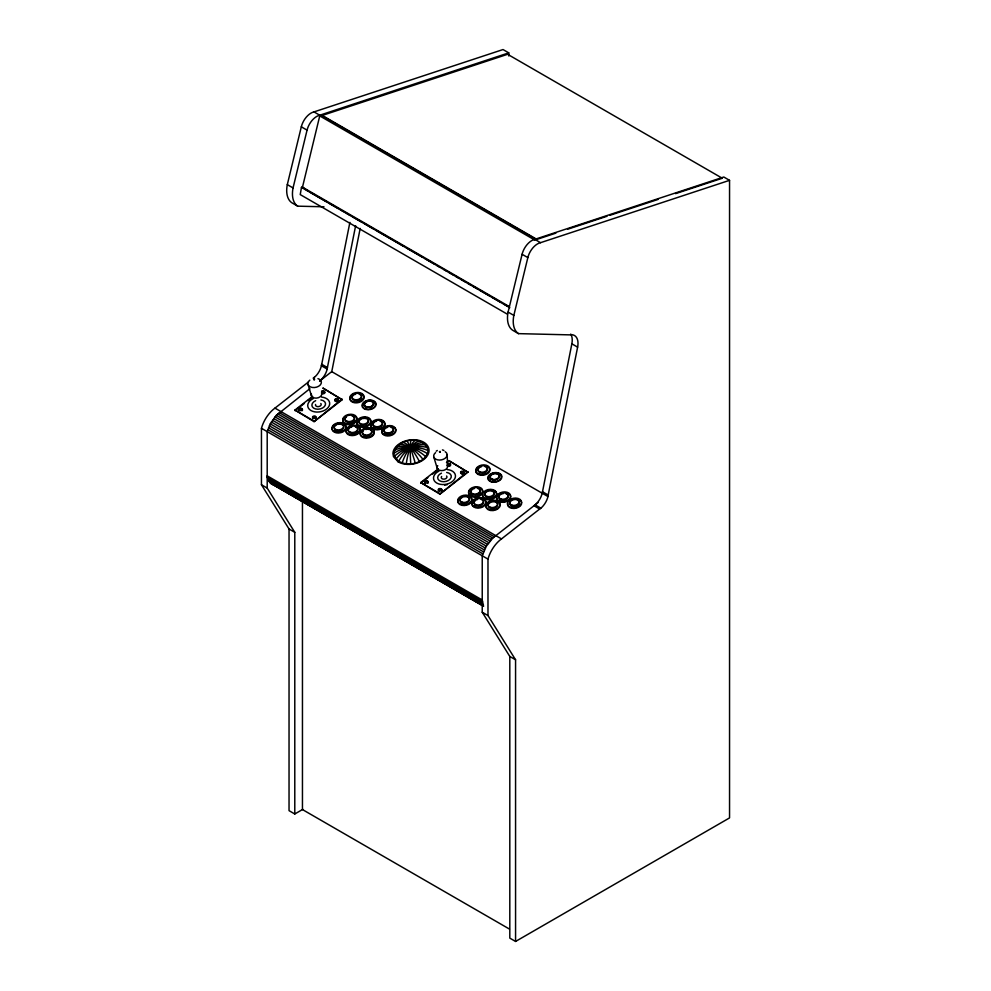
<?xml version="1.0" encoding="UTF-8"?>
<svg xmlns="http://www.w3.org/2000/svg" width="991" height="991" viewBox="0 0 991 991"><rect width="100%" height="100%" fill="white"/><g stroke="black" fill="none" stroke-linecap="round" stroke-linejoin="round"><path stroke-width="1.49" d="M509.386 306.628L302.366 187.113L301.475 187.398L300.236 194.595L507.243 314.122M302.366 187.113L307.606 190.792M355.633 225.713L326.881 370.213A13.775 7.953 -60 0 1 320.973 379.925L319.969 380.817M515.568 941.45L729.549 817.909L729.549 180.337L723.802 177.017L534.781 239.364A14.394 8.312 -60 0 0 522.096 254.278L508.086 312.091A27.463 15.856 -60 0 0 512.743 330.3L518.491 333.633L569.503 334.859A17.256 9.96 -60 0 1 577.617 347.135L547.664 497.68A13.775 7.953 -60 0 1 541.755 507.392L501.496 538.906A23.66 13.663 -60 0 0 487.981 559.097L487.981 615.547L515.568 659.783L515.568 941.45L509.808 938.13L509.808 656.463L482.233 612.227L482.233 555.765L486.358 546.177L492.8 538.039L538.249 502.412M349.885 222.38L321.431 365.753L327.179 369.073M331.613 372.381L360.191 228.413M542.213 493.221L571.857 343.815A17.256 9.96 -60 0 0 570.729 334.128M393.761 453.469C396.041 438.27 424.99 434.467 428.199 450.657C425.919 465.857 396.982 469.66 393.761 453.469A27.723 20.464 1.2 0 1 428.199 450.657M323.995 206.797L297.709 206.165L291.961 202.845A27.463 15.856 -60 0 1 287.303 184.623L301.314 126.811A14.394 8.312 -60 0 1 313.998 111.896L503.019 49.55L508.767 52.87L508.767 55.967M297.709 206.165A27.463 15.856 -60 0 1 293.051 187.943L307.061 130.131A14.394 8.312 -60 0 1 319.746 115.216L508.767 52.87M302.317 187.832L319.746 115.91L321.58 115.538L536.602 239.686M518.491 333.633A27.463 15.856 -60 0 1 513.834 315.411L527.844 257.598A14.394 8.312 -60 0 1 540.529 242.684L729.549 180.337M267.198 431.63L270.283 423.888L276.353 415.328L309.873 388.695M289.038 528.996L289.038 810.663L294.785 813.983L294.785 532.316L289.038 528.996L261.451 484.76L261.451 428.31A23.66 13.663 -60 0 1 274.965 408.119L308.424 382.018M314.37 377.373L313.206 378.277L315.225 376.605A13.775 7.953 -60 0 0 321.134 366.893L321.728 364.267L327.476 367.587M319.585 381.114L331.725 371.637L547.961 496.541M342.168 399.732L323.041 388.125L342.168 399.732L314.073 421.646L294.946 410.039L312.512 396.338M295.058 410.67L304.423 403.362M307.928 400.624L312.611 396.97M314.073 421.646L342.056 399.1M446.47 462.438L448.812 460.617L467.938 472.224L439.855 494.137L420.729 482.53L438.282 468.83M420.828 483.162L427.852 477.687M432.534 474.032L438.381 469.461M439.855 494.137L467.839 471.592M313.664 378.996C313.825 381.56 314.89 377.199 314.42 379.813M436.189 451.19L437.304 450.484M439.434 451.487C439.583 454.064 440.71 449.654 440.202 452.305M294.785 813.983L302.812 809.35M555.901 233.12L536.924 239.388L322.236 115.439L507.615 54.294L722.303 178.244L675.589 193.641M567.57 229.268L606.987 216.273M609.899 215.307L658.074 199.426M267.855 478.864L482.89 603.011L482.233 599.989L267.198 475.841C267.471 480.722 271.261 485.751 276.539 485.379M442.432 449.902L443.906 450.447M313.998 111.896L319.746 115.216M534.781 239.364L540.529 242.684M319.746 115.91L534.781 240.045M301.314 126.811L307.061 130.131M522.096 254.278L527.844 257.598M310.282 192.341L326.312 201.594M328.975 203.13L338.327 208.531M341.003 210.067L343.666 211.616M346.342 213.152L350.343 215.468M353.019 217.017L362.372 222.405M365.035 223.954L374.387 229.342M377.063 230.891L403.771 246.313M406.446 247.849L422.463 257.103M425.139 258.651L434.492 264.052M437.155 265.588L439.831 267.136M443.832 269.441L446.507 270.989M449.183 272.525L453.184 274.841M455.86 276.39L458.523 277.926M461.199 279.474L465.2 281.778M467.876 283.327L470.552 284.863M473.215 286.411L477.228 288.715M479.892 290.264L489.244 295.665M491.92 297.201L499.935 301.834M503.936 304.138L507.937 306.454M301.475 187.398L509.82 307.681M571.857 343.815L577.617 347.135M287.303 184.623L293.051 187.943M508.086 312.091L513.834 315.411M548.258 495.054L542.498 491.734L541.904 494.36A13.775 7.953 -60 0 1 535.995 504.072L533.976 505.744L539.723 509.064M535.14 504.84L540.888 508.16M467.938 472.224L448.812 460.617M294.946 410.039L313.974 421.026M420.729 482.53L439.744 493.518M274.965 408.119L501.496 538.906M279.227 412.603L494.261 536.75M277.777 413.904L492.8 538.039M276.353 415.328L491.387 539.463M274.99 416.864L490.025 540.999M273.689 418.499L488.724 542.647M272.475 420.234L487.498 544.369M271.336 422.03L486.358 546.177M270.283 423.888L485.305 548.035M269.341 425.796L484.364 549.943M268.511 427.74L483.534 551.876M267.793 429.685L482.815 553.833M261.451 428.31L487.981 559.097M267.459 477.414L482.493 601.549M268.388 480.201L483.41 604.337M269.032 481.391L482.728 604.77M275.213 485.317L279.214 487.634M281.89 489.17L285.891 491.486M293.906 496.107L297.919 498.423M300.583 499.972L303.258 501.508M305.922 503.056L309.935 505.36M312.599 506.909L315.274 508.445M319.288 510.761L321.951 512.31M324.627 513.846L327.29 515.394M331.304 517.698L333.979 519.247M336.643 520.783L339.318 522.331M343.32 524.648L345.995 526.184M355.348 531.585L358.011 533.121M367.364 538.522L375.378 543.142M378.042 544.691L382.055 547.007M390.07 551.628L394.071 553.944M396.747 555.48L399.41 557.029M402.086 558.565L406.099 560.881M408.763 562.43L411.438 563.966M415.44 566.282L418.115 567.818M420.791 569.367L423.454 570.903M427.468 573.219L430.131 574.768M432.807 576.304L435.47 577.852M439.484 580.156L442.159 581.705M451.5 587.093L454.175 588.642M463.528 594.043L471.53 598.663M474.206 600.212L478.219 602.516M269.8 482.456L483.497 605.823M273.95 485.082L483.633 606.145M270.692 483.36L483.038 605.959M261.451 484.76L267.198 488.08L294.785 532.316M482.233 612.227L487.981 615.547M509.808 656.463L515.568 659.783M509.461 929.075L302.453 809.56L302.453 500.467M433.885 457.247L437.254 468.433M308.114 384.756L311.484 395.942M463.342 471.53L463.441 472.162A1.524 1.016 -9.5 0 1 463.838 473.76A1.524 1.016 -9.5 0 1 461.422 473.735L461.31 473.116A1.486 0.991 -9.5 0 1 461.038 471.58A1.486 0.991 -9.5 0 1 463.342 471.53A1.524 1.016 -9.5 0 1 463.726 473.141A1.524 1.016 -9.5 0 1 461.31 473.116M447.337 463.689A1.486 0.991 -9.5 0 1 449.641 463.639L449.741 464.271A1.524 1.016 -9.5 0 1 450.558 465.275M447.275 465.064A1.486 0.991 -9.5 0 0 447.61 465.225L447.721 465.857A1.524 1.016 -9.5 0 0 450.41 465.584M441.144 489.517A1.486 0.991 -9.5 0 0 438.84 489.566A1.486 0.991 -9.5 0 0 439.112 491.102L439.013 490.471A1.486 0.991 -9.5 0 1 438.74 488.935A1.486 0.991 -9.5 0 1 441.032 488.897L441.144 489.517A1.524 1.016 -9.5 0 1 441.528 491.127M425.399 483.212L425.3 482.592A1.486 0.991 -9.5 0 1 425.028 481.056A1.486 0.991 -9.5 0 1 427.319 481.007L427.431 481.638A1.524 1.016 -9.5 0 1 427.827 483.236M338.476 400.661A1.524 1.016 -9.5 0 1 335.639 401.244L335.54 400.612A1.486 0.991 -9.5 0 1 335.255 399.088A1.486 0.991 -9.5 0 1 337.559 399.039L337.671 399.658A1.524 1.016 -9.5 0 1 338.476 400.339M321.555 391.197A1.486 0.991 -9.5 0 1 323.859 391.148L323.97 391.779A1.524 1.016 -9.5 0 1 324.775 392.77M321.505 392.572A1.486 0.991 -9.5 0 0 321.84 392.733L321.939 393.353A1.524 1.016 -9.5 0 0 324.639 393.093M312.648 417.929A1.486 0.991 -9.5 0 0 313.342 418.598L313.23 417.979A1.486 0.991 -9.5 0 1 312.958 416.443A1.486 0.991 -9.5 0 1 315.262 416.393L315.361 417.025A1.524 1.016 -9.5 0 1 315.757 418.623M301.648 409.147A1.486 0.991 -9.5 0 0 299.356 409.184A1.486 0.991 -9.5 0 0 299.629 410.72L299.517 410.101A1.486 0.991 -9.5 0 1 299.245 408.565A1.486 0.991 -9.5 0 1 301.549 408.515L301.648 409.147A1.524 1.016 -9.5 0 1 302.044 410.745M447.164 454.782L447.622 466.513M267.198 431.618L267.198 488.08M395.954 459.143A27.723 19.002 -41.7 0 1 426.019 444.984M398.642 461.335A27.723 16.29 -58.8 0 1 423.33 442.791M394.282 456.455A27.723 20.427 -21.1 0 1 427.678 447.672M394.406 450.397A27.723 19.102 21.9 0 1 427.555 453.729M396.189 447.424A27.723 16.438 39.1 0 1 425.771 456.702M398.977 444.773A27.723 12.648 53.1 0 1 422.984 459.353M402.581 442.63A27.723 8.002 64.8 0 1 419.391 461.496M406.756 441.119A27.723 2.812 75.3 0 1 415.204 463.008M410.745 463.776A27.723 2.577 85.3 0 1 411.215 440.351M406.298 463.738A27.723 7.779 -84.2 0 1 415.675 440.388M402.16 462.908A27.723 12.462 -72.6 0 1 419.8 441.218M487.845 466.575A7.135 4.769 -9.5 0 1 484.76 474.912A7.135 4.769 -9.5 0 1 476.027 469.87M476.733 468.644A7.135 4.769 -9.5 0 1 477.835 467.541M485.132 466.674A4.831 3.233 -9.5 0 1 486.717 471.208A4.831 3.233 -9.5 0 1 479.706 472.509A4.831 3.233 -9.5 0 1 479.334 467.74M480.325 467.133A4.831 3.233 -9.5 0 1 481.477 466.699M479.198 487.82A7.135 4.769 -9.5 0 1 481.861 494.125A7.135 4.769 -9.5 0 1 472.212 496.813A7.135 4.769 -9.5 0 1 469.548 490.508M477.947 488.538A4.831 3.233 -9.5 0 1 479.533 493.072A4.831 3.233 -9.5 0 1 472.521 494.373A4.831 3.233 -9.5 0 1 472.162 489.616M473.141 488.997A4.831 3.233 -9.5 0 1 474.305 488.563M479.879 493.543A4.831 3.233 -9.5 0 1 478.133 494.905M471.567 494.348A4.831 3.233 -9.5 0 1 471.072 493.605M483.905 499.377A7.135 4.769 -9.5 0 1 480.821 507.714A7.135 4.769 -9.5 0 1 472.088 502.672M472.781 501.446A7.135 4.769 -9.5 0 1 473.896 500.344M480.709 498.436A7.135 4.769 -9.5 0 1 482.431 498.758M481.18 499.464A4.831 3.233 -9.5 0 1 482.766 503.998A4.831 3.233 -9.5 0 1 475.754 505.299A4.831 3.233 -9.5 0 1 475.395 500.542M476.374 499.922A4.831 3.233 -9.5 0 1 477.538 499.489M475.569 505.881A4.831 3.233 -9.5 0 1 474.8 505.274M519.581 499.761A7.135 4.769 -9.5 0 1 516.509 508.098A7.135 4.769 -9.5 0 1 507.776 503.056M514.564 498.845A7.135 4.769 -9.5 0 1 516.398 498.832M519.272 504.035A4.831 3.233 -9.5 0 1 518.801 504.865M517.054 506.228A4.831 3.233 -9.5 0 1 514.663 506.897M513.412 506.909A4.831 3.233 -9.5 0 1 512.248 506.686M517.859 500.282A4.831 3.233 -9.5 0 1 515.778 505.93A4.831 3.233 -9.5 0 1 509.857 502.511M510.328 501.681A4.831 3.233 -9.5 0 1 512.062 500.319M513.227 499.885A4.831 3.233 -9.5 0 1 514.465 499.65M515.704 499.637A4.831 3.233 -9.5 0 1 516.868 499.86M498.015 501.917A7.135 4.769 -9.5 0 1 495.81 509.956A7.135 4.769 -9.5 0 1 485.974 506.475M486.209 505.199A7.135 4.769 -9.5 0 1 488.018 502.883M489.467 501.979A7.135 4.769 -9.5 0 1 491.177 501.335M496.305 502.425A4.831 3.233 -9.5 0 1 496.627 506.785A4.831 3.233 -9.5 0 1 490.211 507.987A4.831 3.233 -9.5 0 1 488.761 503.824M489.517 503.081A4.831 3.233 -9.5 0 1 490.495 502.462M491.66 502.028A4.831 3.233 -9.5 0 1 495.302 502.003M508.643 493.605A7.135 4.769 -9.5 0 1 505.559 501.942A7.135 4.769 -9.5 0 1 496.825 496.9M497.519 495.673A7.135 4.769 -9.5 0 1 498.634 494.571M501.793 493.022A7.135 4.769 -9.5 0 1 503.626 492.688M505.46 492.676A7.135 4.769 -9.5 0 1 507.169 492.985M503.713 500.74A4.831 3.233 -9.5 0 1 502.474 500.752M500.306 500.108A4.831 3.233 -9.5 0 1 499.538 499.514M505.93 493.704A4.831 3.233 -9.5 0 1 506.674 498.944A4.831 3.233 -9.5 0 1 499.055 498.3A4.831 3.233 -9.5 0 1 503.515 493.493M446.668 472.447A6.887 4.608 -9.5 0 1 450.174 479.087A6.887 4.608 -9.5 0 1 439.36 480.573A6.887 4.608 -9.5 0 1 441.453 473.165M425.065 483.051A1.486 0.991 -9.5 0 1 425.3 481.564A1.486 0.991 -9.5 0 1 427.431 481.638M447.449 484.599A11.062 7.395 -9.5 0 1 444.6 485.119M447.721 465.857A1.486 0.991 -9.5 0 1 447.375 465.683M447.436 464.321A1.486 0.991 -9.5 0 1 449.741 464.271M460.728 473.066A1.486 0.991 -9.5 0 1 463.441 472.162M449.641 463.639A1.524 1.016 -9.5 0 1 450.025 465.25A1.524 1.016 -9.5 0 1 447.61 465.225M447.313 469.585A11.062 7.395 -9.5 0 1 454.002 479.892A11.062 7.395 -9.5 0 1 436.734 483.026A11.062 7.395 -9.5 0 1 438.988 471.097M441.032 488.897A1.524 1.016 -9.5 0 1 441.429 490.495A1.524 1.016 -9.5 0 1 439.013 490.471M427.319 481.007A1.524 1.016 -9.5 0 1 427.716 482.617A1.524 1.016 -9.5 0 1 425.3 482.592M445.157 451.723A6.813 4.559 -9.5 0 1 445.219 458.214A6.813 4.559 -9.5 0 1 435.656 459.13A6.813 4.559 -9.5 0 1 435.594 452.652M447.424 465.597A5.314 3.555 -9.5 0 1 441.689 470.626A5.314 3.555 -9.5 0 1 437.749 465.671M446.569 475.99A2.874 1.92 -9.5 0 1 444.129 479.136A2.874 1.92 -9.5 0 1 441.627 476.473M469.858 496.813A7.135 4.769 -9.5 0 1 466.773 505.15A7.135 4.769 -9.5 0 1 458.04 500.108M464.841 495.884A7.135 4.769 -9.5 0 1 466.674 495.872M463.689 503.948A4.831 3.233 -9.5 0 1 461.521 503.317M469.4 498.659A4.831 3.233 -9.5 0 1 464.804 503.205A4.831 3.233 -9.5 0 1 460.121 499.551M460.592 498.721A4.831 3.233 -9.5 0 1 462.339 497.371M463.491 496.925A4.831 3.233 -9.5 0 1 467.133 496.9M468.136 497.321A4.831 3.233 -9.5 0 1 468.904 497.928M493.159 490.409A7.135 4.769 -9.5 0 1 496.095 496.318A7.135 4.769 -9.5 0 1 487.287 499.65A7.135 4.769 -9.5 0 1 482.815 494.323M492.911 491.536A4.831 3.233 -9.5 0 1 490.818 497.197A4.831 3.233 -9.5 0 1 484.896 493.778M485.367 492.948A4.831 3.233 -9.5 0 1 487.114 491.586M488.266 491.14A4.831 3.233 -9.5 0 1 491.908 491.115M493.84 496.132A4.831 3.233 -9.5 0 1 493.084 496.875M492.093 497.494A4.831 3.233 -9.5 0 1 490.941 497.928M487.299 497.953A4.831 3.233 -9.5 0 1 486.296 497.532M361.95 394.158A7.135 4.769 -9.5 0 1 362.433 400.587A7.135 4.769 -9.5 0 1 352.969 402.346A7.135 4.769 -9.5 0 1 350.826 396.214M351.941 395.112A7.135 4.769 -9.5 0 1 353.391 394.22M359.225 394.245A4.831 3.233 -9.5 0 1 361.22 398.246A4.831 3.233 -9.5 0 1 355.249 400.513A4.831 3.233 -9.5 0 1 352.214 396.895M352.685 396.066A4.831 3.233 -9.5 0 1 353.44 395.322M354.431 394.703A4.831 3.233 -9.5 0 1 355.583 394.269M361.628 398.419A4.831 3.233 -9.5 0 1 360.402 400.005M359.411 400.612A4.831 3.233 -9.5 0 1 358.259 401.058M371.501 407.474A4.831 3.233 -9.5 0 1 370.349 407.908M366.707 407.933A4.831 3.233 -9.5 0 1 365.704 407.512M358.123 426.886A7.135 4.769 -9.5 0 1 358.197 433.662A7.135 4.769 -9.5 0 1 348.188 434.628A7.135 4.769 -9.5 0 1 348.114 427.839M357.169 427.988A4.831 3.233 -9.5 0 1 355.819 432.423A4.831 3.233 -9.5 0 1 349.377 432.46A4.831 3.233 -9.5 0 1 349.612 428.05M350.603 427.431A4.831 3.233 -9.5 0 1 351.755 426.997M355.397 426.972A4.831 3.233 -9.5 0 1 356.401 427.394M357.801 431.147A4.831 3.233 -9.5 0 1 357.33 431.977M355.583 433.34A4.831 3.233 -9.5 0 1 354.431 433.773M394.951 428.162A7.135 4.769 -9.5 0 1 389.822 435.817A7.135 4.769 -9.5 0 1 381.993 430.565M382.687 429.338A7.135 4.769 -9.5 0 1 383.802 428.236M386.961 426.687A7.135 4.769 -9.5 0 1 388.794 426.353M390.627 426.328A7.135 4.769 -9.5 0 1 392.337 426.65M388.881 434.405A4.831 3.233 -9.5 0 1 386.478 434.194M385.474 433.773A4.831 3.233 -9.5 0 1 384.706 433.178M391.086 427.356A4.831 3.233 -9.5 0 1 392.139 432.386A4.831 3.233 -9.5 0 1 384.582 432.435A4.831 3.233 -9.5 0 1 387.444 427.381M373.384 430.305A7.135 4.769 -9.5 0 1 369.16 437.749A7.135 4.769 -9.5 0 1 360.204 433.971M360.427 432.708A7.135 4.769 -9.5 0 1 361.12 431.481M367.227 428.496A7.135 4.769 -9.5 0 1 369.061 428.484M370.77 428.793A7.135 4.769 -9.5 0 1 372.244 429.413M366.075 436.56A4.831 3.233 -9.5 0 1 364.911 436.337M370.523 429.933A4.831 3.233 -9.5 0 1 370.857 434.293A4.831 3.233 -9.5 0 1 364.428 435.483A4.831 3.233 -9.5 0 1 362.979 431.333M365.877 429.537A4.831 3.233 -9.5 0 1 367.116 429.301M368.367 429.289A4.831 3.233 -9.5 0 1 369.519 429.512M382.873 421.113A7.135 4.769 -9.5 0 1 379.788 429.45A7.135 4.769 -9.5 0 1 371.055 424.408M371.749 423.182A7.135 4.769 -9.5 0 1 372.864 422.079M379.677 420.172A7.135 4.769 -9.5 0 1 381.399 420.494M380.148 421.2A4.831 3.233 -9.5 0 1 381.733 425.746A4.831 3.233 -9.5 0 1 374.722 427.047A4.831 3.233 -9.5 0 1 374.363 422.277M375.354 421.671A4.831 3.233 -9.5 0 1 376.506 421.225M374.536 427.616A4.831 3.233 -9.5 0 1 373.768 427.022M354.889 415.947A7.135 4.769 -9.5 0 1 355.385 422.389A7.135 4.769 -9.5 0 1 345.909 424.148A7.135 4.769 -9.5 0 1 343.766 418.016M344.88 416.914A7.135 4.769 -9.5 0 1 346.342 416.009M352.164 416.047A4.831 3.233 -9.5 0 1 354.171 420.048A4.831 3.233 -9.5 0 1 348.2 422.302A4.831 3.233 -9.5 0 1 345.153 418.697M345.624 417.868A4.831 3.233 -9.5 0 1 346.379 417.112M354.567 420.221A4.831 3.233 -9.5 0 1 353.341 421.794M352.35 422.414A4.831 3.233 -9.5 0 1 351.198 422.847M344.088 424.321A7.135 4.769 -9.5 0 1 341.003 432.646A7.135 4.769 -9.5 0 1 332.27 427.604M332.964 426.378A7.135 4.769 -9.5 0 1 335.528 424.383M337.237 423.739A7.135 4.769 -9.5 0 1 339.058 423.392M340.892 423.38A7.135 4.769 -9.5 0 1 342.613 423.702M342.539 430.168A4.831 3.233 -9.5 0 1 341.548 430.775M339.157 431.444A4.831 3.233 -9.5 0 1 336.754 431.246M335.751 430.825A4.831 3.233 -9.5 0 1 334.983 430.218M343.617 426.167A4.831 3.233 -9.5 0 1 339.033 430.713A4.831 3.233 -9.5 0 1 334.351 427.059M334.822 426.229A4.831 3.233 -9.5 0 1 336.556 424.866M337.72 424.433A4.831 3.233 -9.5 0 1 338.959 424.198M340.198 424.198A4.831 3.233 -9.5 0 1 343.134 425.424M320.886 399.943A6.887 4.608 -9.5 0 1 324.404 406.595A6.887 4.608 -9.5 0 1 313.577 408.081A6.887 4.608 -9.5 0 1 315.671 400.661M321.939 393.353A1.486 0.991 -9.5 0 1 321.604 393.192A5.314 3.555 -9.5 0 1 316.6 398.097A5.314 3.555 -9.5 0 1 311.459 394.084M321.666 391.817A1.486 0.991 -9.5 0 1 323.97 391.779M335.639 401.244A1.486 0.991 -9.5 0 1 335.305 401.082M335.069 400.847A1.486 0.991 -9.5 0 1 335.714 399.497A1.486 0.991 -9.5 0 1 337.671 399.658M312.661 417.632A1.486 0.991 -9.5 0 1 315.361 417.025M323.859 391.148A1.524 1.016 -9.5 0 1 324.255 392.746A1.524 1.016 -9.5 0 1 321.84 392.733M321.542 397.081A11.062 7.395 -9.5 0 1 328.232 407.4A11.062 7.395 -9.5 0 1 310.951 410.534A11.062 7.395 -9.5 0 1 313.206 398.593M337.559 399.039A1.524 1.016 -9.5 0 1 337.956 400.637A1.524 1.016 -9.5 0 1 335.54 400.612M315.262 416.393A1.524 1.016 -9.5 0 1 315.658 418.004A1.524 1.016 -9.5 0 1 313.23 417.979M301.549 408.515A1.524 1.016 -9.5 0 1 301.945 410.113A1.524 1.016 -9.5 0 1 299.517 410.101M317.962 378.636A6.813 4.559 -9.5 0 1 320.204 385.028A6.813 4.559 -9.5 0 1 310.319 386.862A6.813 4.559 -9.5 0 1 309.811 380.148M320.799 403.498A2.874 1.92 -9.5 0 1 318.73 406.583A2.874 1.92 -9.5 0 1 315.572 404.464M368.85 418.536A7.135 4.769 -9.5 0 1 365.766 426.873A7.135 4.769 -9.5 0 1 357.033 421.832M363.833 417.607A7.135 4.769 -9.5 0 1 365.667 417.595M362.681 425.672A4.831 3.233 -9.5 0 1 360.513 425.04M368.429 420.457A4.831 3.233 -9.5 0 1 361.269 423.962A4.831 3.233 -9.5 0 1 361.207 418.326A4.831 3.233 -9.5 0 1 368.429 420.457A4.831 3.233 -9.5 0 1 363.796 424.928A4.831 3.233 -9.5 0 1 359.114 421.274M359.584 420.444A4.831 3.233 -9.5 0 1 361.331 419.082M362.483 418.648A4.831 3.233 -9.5 0 1 366.125 418.623M367.128 419.044A4.831 3.233 -9.5 0 1 367.896 419.651M398.048 461.781L393.477 456.591L392.931 453.544A18.185 12.152 -9.5 0 1 415.898 439.831A18.185 12.152 -9.5 0 1 426.489 456.925A18.185 12.152 -9.5 0 1 398.048 461.781M479.272 474.218A7.135 4.769 -9.5 0 0 489.839 469.04A7.135 4.769 -9.5 0 0 479.173 465.906A7.135 4.769 -9.5 0 0 479.272 474.218M480.263 472.013A4.831 3.233 -9.5 0 0 487.436 468.495A4.831 3.233 -9.5 0 0 480.201 466.377A4.831 3.233 -9.5 0 0 480.263 472.013M472.088 496.082A7.135 4.769 -9.5 0 0 482.654 490.904A7.135 4.769 -9.5 0 0 471.989 487.77A7.135 4.769 -9.5 0 0 472.088 496.082M473.079 493.877A4.831 3.233 -9.5 0 0 480.251 490.359A4.831 3.233 -9.5 0 0 473.017 488.241A4.831 3.233 -9.5 0 0 473.079 493.877M475.321 507.008A7.135 4.769 -9.5 0 0 485.887 501.83A7.135 4.769 -9.5 0 0 475.222 498.696A7.135 4.769 -9.5 0 0 475.321 507.008M476.312 504.803A4.831 3.233 -9.5 0 0 483.484 501.297A4.831 3.233 -9.5 0 0 476.25 499.167A4.831 3.233 -9.5 0 0 476.312 504.803M511.009 507.404A7.135 4.769 -9.5 0 0 521.576 502.226A7.135 4.769 -9.5 0 0 510.91 499.092A7.135 4.769 -9.5 0 0 511.009 507.404M512 505.199A4.831 3.233 -9.5 0 0 519.173 501.681A4.831 3.233 -9.5 0 0 511.938 499.563A4.831 3.233 -9.5 0 0 512 505.199M489.443 509.547A7.135 4.769 -9.5 0 0 500.009 504.369A7.135 4.769 -9.5 0 0 489.343 501.235A7.135 4.769 -9.5 0 0 489.443 509.547M490.434 507.342A4.831 3.233 -9.5 0 0 497.606 503.837A4.831 3.233 -9.5 0 0 490.372 501.706A4.831 3.233 -9.5 0 0 490.434 507.342M500.059 501.248A7.135 4.769 -9.5 0 0 510.638 496.07A7.135 4.769 -9.5 0 0 499.972 492.936A7.135 4.769 -9.5 0 0 500.059 501.248M501.062 499.043A4.831 3.233 -9.5 0 0 508.234 495.525A4.831 3.233 -9.5 0 0 501 493.407A4.831 3.233 -9.5 0 0 501.062 499.043M461.273 504.444A7.135 4.769 -9.5 0 0 471.852 499.266A7.135 4.769 -9.5 0 0 461.187 496.132A7.135 4.769 -9.5 0 0 461.273 504.444M462.277 502.239A4.831 3.233 -9.5 0 0 469.437 498.733A4.831 3.233 -9.5 0 0 462.215 496.602A4.831 3.233 -9.5 0 0 462.277 502.239M486.048 498.671A7.135 4.769 -9.5 0 0 496.615 493.493A7.135 4.769 -9.5 0 0 485.949 490.359A7.135 4.769 -9.5 0 0 486.048 498.671M487.039 496.454A4.831 3.233 -9.5 0 0 494.212 492.948A4.831 3.233 -9.5 0 0 486.977 490.818A4.831 3.233 -9.5 0 0 487.039 496.454M492.354 479.694A4.831 3.233 -9.5 0 0 499.526 476.175A4.831 3.233 -9.5 0 0 492.292 474.057A4.831 3.233 -9.5 0 0 492.354 479.694M492.316 479.433A4.831 3.233 -9.5 0 0 499.476 475.915A4.831 3.233 -9.5 0 0 492.254 473.797A4.831 3.233 -9.5 0 0 492.316 479.433M492.515 479.483A4.509 3.01 -9.5 0 0 499.191 476.213A4.509 3.01 -9.5 0 0 492.465 474.231A4.509 3.01 -9.5 0 0 492.515 479.483M491.598 481.564A6.64 4.447 -9.5 0 0 501.446 476.745A6.64 4.447 -9.5 0 0 491.511 473.822A6.64 4.447 -9.5 0 0 491.598 481.564M491.35 481.874A7.135 4.769 -9.5 0 0 501.929 476.696A7.135 4.769 -9.5 0 0 491.263 473.562A7.135 4.769 -9.5 0 0 491.35 481.874M353.366 401.789A7.135 4.769 -9.5 0 0 363.932 396.611A7.135 4.769 -9.5 0 0 353.267 393.477A7.135 4.769 -9.5 0 0 353.366 401.789M354.357 399.584A4.831 3.233 -9.5 0 0 361.529 396.066A4.831 3.233 -9.5 0 0 354.295 393.947A4.831 3.233 -9.5 0 0 354.357 399.584M366.583 407.202A4.831 3.233 -9.5 0 0 373.743 403.684A4.831 3.233 -9.5 0 0 366.521 401.566A4.831 3.233 -9.5 0 0 366.583 407.202M366.534 406.929A4.831 3.233 -9.5 0 0 373.706 403.424A4.831 3.233 -9.5 0 0 366.472 401.293A4.831 3.233 -9.5 0 0 366.534 406.929M366.744 406.991A4.509 3.01 -9.5 0 0 373.421 403.721A4.509 3.01 -9.5 0 0 366.682 401.739A4.509 3.01 -9.5 0 0 366.744 406.991M365.815 409.072A6.64 4.447 -9.5 0 0 375.663 404.254A6.64 4.447 -9.5 0 0 365.729 401.33A6.64 4.447 -9.5 0 0 365.815 409.072M365.58 409.382A7.135 4.769 -9.5 0 0 376.146 404.204A7.135 4.769 -9.5 0 0 365.481 401.07A7.135 4.769 -9.5 0 0 365.58 409.382M349.538 434.516A7.135 4.769 -9.5 0 0 360.117 429.338A7.135 4.769 -9.5 0 0 349.451 426.204A7.135 4.769 -9.5 0 0 349.538 434.516M350.541 432.311A4.831 3.233 -9.5 0 0 357.701 428.793A4.831 3.233 -9.5 0 0 350.48 426.675A4.831 3.233 -9.5 0 0 350.541 432.311M385.226 434.9A7.135 4.769 -9.5 0 0 395.793 429.722A7.135 4.769 -9.5 0 0 385.14 426.601A7.135 4.769 -9.5 0 0 385.226 434.9M386.23 432.695A4.831 3.233 -9.5 0 0 393.39 429.19A4.831 3.233 -9.5 0 0 386.168 427.059A4.831 3.233 -9.5 0 0 386.23 432.695M363.66 437.056A7.135 4.769 -9.5 0 0 374.226 431.878A7.135 4.769 -9.5 0 0 363.573 428.744A7.135 4.769 -9.5 0 0 363.66 437.056M364.663 434.851A4.831 3.233 -9.5 0 0 371.823 431.333A4.831 3.233 -9.5 0 0 364.601 429.214A4.831 3.233 -9.5 0 0 364.663 434.851M374.288 428.744A7.135 4.769 -9.5 0 0 384.855 423.566A7.135 4.769 -9.5 0 0 374.189 420.432A7.135 4.769 -9.5 0 0 374.288 428.744M375.279 426.539A4.831 3.233 -9.5 0 0 382.452 423.033A4.831 3.233 -9.5 0 0 375.217 420.902A4.831 3.233 -9.5 0 0 375.279 426.539M346.305 423.591A7.135 4.769 -9.5 0 0 356.884 418.413A7.135 4.769 -9.5 0 0 346.218 415.279A7.135 4.769 -9.5 0 0 346.305 423.591M347.308 421.386A4.831 3.233 -9.5 0 0 354.468 417.868A4.831 3.233 -9.5 0 0 347.246 415.749A4.831 3.233 -9.5 0 0 347.308 421.386M335.503 431.952A7.135 4.769 -9.5 0 0 346.07 426.774A7.135 4.769 -9.5 0 0 335.404 423.64A7.135 4.769 -9.5 0 0 335.503 431.952M336.494 429.747A4.831 3.233 -9.5 0 0 343.666 426.229A4.831 3.233 -9.5 0 0 336.432 424.111A4.831 3.233 -9.5 0 0 336.494 429.747M360.266 426.167A7.135 4.769 -9.5 0 0 370.845 420.989A7.135 4.769 -9.5 0 0 360.179 417.855A7.135 4.769 -9.5 0 0 360.266 426.167"/></g></svg>
